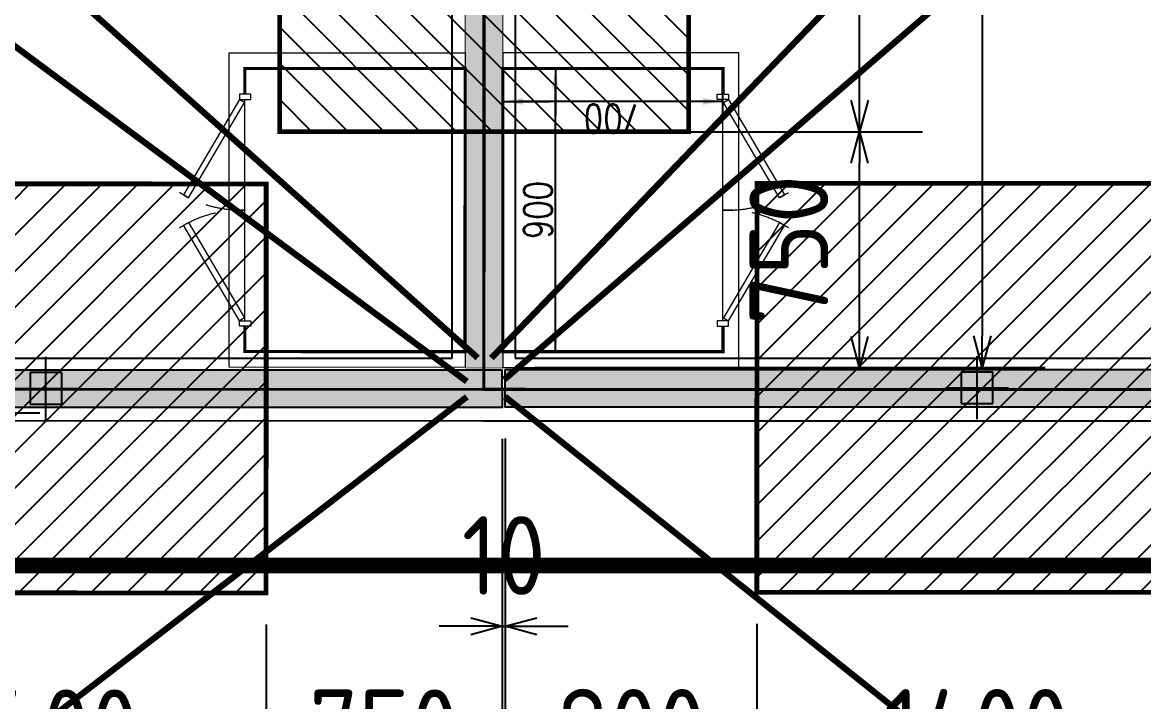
# Model space of a CAD drawing. Header units: centimetres. Extents: x -6122352 to 7132207, y -1694241 to 1947892.
# Drawn here: x 45905 to 49469, y -109449 to -107290 of the extents above; entities that cross this region are included whole.
import ezdxf

# ---------------------------------------------------------------- set-up
doc = ezdxf.new("R2010")
doc.units = ezdxf.units.CM
doc.header["$MEASUREMENT"] = 0
doc.header["$PDMODE"] = 66
doc.header["$PDSIZE"] = 100
for name, pattern in [('2. HG-ST XR COL 3A (5V 7V 9V 11V - GF (4M & 5D-E)$0$HIDDEN', [0.375, 0.25, -0.125]), ('DU23023_KAA_00_XX_M2_TR_KPTB_0024$0$DU23023_KAA_00_XX_M2_TR_XRBS_0024$0$PHANTOM2', [1.25, 0.625, -0.125, 0.125, -0.125, 0.125, -0.125]), ('LTH-4G-M-XR-GROUND FLOOR PLAN$0$HIDDEN2', [0.1875, 0.125, -0.0625])]:
    doc.linetypes.add(name, pattern=pattern)
for name, color, linetype in [('00-MI-DIM', 7, 'Continuous'), ('@MI-FOOTINGS', 7, 'Continuous'), ('@MI-REF LAYER', 7, 'Continuous'), ('@MI-TYPE-01', 30, 'Continuous'), ('@MI-TYPE-02', 6, 'Continuous'), ('CTECH-Text 2.5mm', 2, 'Continuous')]:
    doc.layers.add(name, color=color, linetype=linetype)
doc.layers.add('08-Compound Wall-2', color=6, linetype='Continuous', lineweight=25, true_color=0xff00ff)
doc.layers.add('23585-XR-AR-DAMAC PLOT LIMITS$0$1-End units', color=7, linetype='Continuous', lineweight=5, true_color=0xf8991e)
for name, color, linetype, lineweight in [('23585-XR-AR-DAMAC PLOT LIMITS$0$1-Mid units', 41, 'Continuous', 5), ('A-ANNO-TEXT', 3, 'Continuous', 25), ('LTH-4G-M-XR-GROUND FLOOR PLAN$0$1717 X Water Tank Location_5B$0$00 Line 2', 6, 'Continuous', 13)]:
    doc.layers.add(name, color=color, linetype=linetype, lineweight=lineweight)
doc.layers.add('LTH-4G-M-XR-GROUND FLOOR PLAN$0$PDF_Geometry', color=7, linetype='Continuous', true_color=0xcccccc)
doc.styles.add('DIMTEXT', font='romans.shx', dxfattribs={"width": 0.8})
doc.styles.add('Schueco-BEMSTIL', font='isocpeur.ttf', dxfattribs={"width": 0.9})
doc.dimstyles.new('DIM-25', dxfattribs={"dimscale": 25, "dimtxt": 2.5, "dimasz": 2.5, "dimexe": 1.25, "dimexo": 0.625, "dimgap": 1, "dimtad": 1, "dimdec": 0, "dimdsep": 46, "dimtxsty": 'DIMTEXT', "dimblk": 'AROW', "dimcen": 2.5, "dimse1": 1, "dimse2": 1, "dimclrd": 1, "dimclre": 1, "dimclrt": 2, "dimadec": 0, "dimazin": 0, "dimtfac": 1, "dimtdec": 0, "dimtmove": 0, "dimatfit": 3, "dimfxl": 1, "dimarcsym": 0})
doc.dimstyles.new('MI- JWC-TXT-2.5 MM', dxfattribs={"dimscale": 1.5, "dimtxt": 2.5, "dimasz": 1, "dimexe": 2, "dimexo": 1, "dimgap": 1, "dimtad": 1, "dimdec": 0, "dimdsep": 46, "dimtxsty": 'Schueco-BEMSTIL', "dimblk": 'OPEN30', "dimcen": 0, "dimdle": 2, "dimclrd": 140, "dimclre": 8, "dimclrt": 40, "dimadec": 0, "dimazin": 2, "dimtfac": 1, "dimtdec": 0, "dimtix": 1, "dimtmove": 2, "dimatfit": 3, "dimldrblk": 'OPEN', "dimfxl": 2, "dimlwd": -1, "dimlwe": -1, "dimarcsym": 0})

# ---------------------------------------------------------------- blocks, each defined once
blk = doc.blocks.new('23585-XR-AR-BOUNDARY WALLS AND SETBACKS')
at = {"layer": '08-Compound Wall-2'}
for points in [[(496486.0484569206, 2768874.815229656), (496503.6697283639, 2768858.668986596), (496505.7301708809, 2768860.917657509), (496509.7837701971, 2768865.341656763), (496513.8371715791, 2768869.765258271), (496517.8905700583, 2768874.189056612), (496521.9439700579, 2768878.612856611), (496524.0719708814, 2768880.935257509), (496525.9973691489, 2768883.036655619), (496530.2533694326, 2768887.681655928), (496532.1112121206, 2768889.709130248), (496514.4901429755, 2768905.85537043)], [(496541.7731441662, 2768864.580369346), (496524.1518720485, 2768880.726413853), (496522.0914291161, 2768878.477742488), (496518.0380299395, 2768874.053943387), (496513.984629939, 2768869.630143386), (496509.931228418, 2768865.206541726), (496505.8776298001, 2768860.782543235), (496503.7496291166, 2768858.460142488), (496501.8242276462, 2768856.358940884), (496497.7708299399, 2768851.935143386), (496497.568243083, 2768851.713957735), (496493.7174292475, 2768847.511342632), (496493.5148430838, 2768847.290157734), (496489.4614299392, 2768842.866343387), (496487.6695512657, 2768840.910991817), (496505.2906134552, 2768824.764359669)], [(496457.5374158306, 2768843.69935749), (496475.1588839293, 2768827.553116732), (496481.2069701643, 2768834.153856728), (496485.2591692237, 2768838.576455701), (496487.3869706161, 2768840.89865722), (496489.3139746891, 2768843.001461666), (496493.3673700586, 2768847.425256611), (496493.5699569145, 2768847.646442264), (496497.42077075, 2768851.849057367), (496497.6233569155, 2768852.070242263), (496501.6767700582, 2768856.494056611), (496503.5346117384, 2768858.521529831), (496485.9133429782, 2768874.667770433)]]:
    blk.add_lwpolyline(points, dxfattribs=at)
blk = doc.blocks.new('A$C9d9485f6')
at = {"layer": 'A-ANNO-TEXT', "rotation": 312.4881850805905}
blk.add_blockref('23585-XR-AR-BOUNDARY WALLS AND SETBACKS', (-2377088.534775567, -1504219.252137818), dxfattribs=at)
blk = doc.blocks.new('23585-XR-AR-DAMAC PLOT LIMITS')
at = {"layer": '23585-XR-AR-DAMAC PLOT LIMITS$0$1-End units', "color": 251, "true_color": 0x636466}
for points in [[(496503.6759000001, 2768858.5277), (496485.9808999998, 2768874.7415), (496492.1623, 2768881.4877), (496509.8574999999, 2768865.2741), (496505.8038999997, 2768860.850099999)], [(496497.4945, 2768851.781500001), (496479.7993000001, 2768867.995100001), (496485.9808999998, 2768874.7415), (496503.6759000001, 2768858.5277), (496501.7505000001, 2768856.4265), (496497.6971000005, 2768852.002699999)]]:
    blk.add_lwpolyline(points, close=True, dxfattribs=at)
at = {"layer": '23585-XR-AR-DAMAC PLOT LIMITS$0$1-Mid units', "color": 251, "true_color": 0x636466}
blk.add_lwpolyline([(496501.7505000001, 2768856.4265), (496503.6759000001, 2768858.5277), (496505.8038999997, 2768860.850099999), (496523.4990999997, 2768844.636499999), (496519.4455000004, 2768840.2127)], close=True, dxfattribs=at)
blk = doc.blocks.new('A$Cf093b529')
at = {"layer": 'A-ANNO-TEXT'}
blk.add_blockref('23585-XR-AR-DAMAC PLOT LIMITS', (-495391.9901121984, -2768603.441896566), dxfattribs=at)
blk = doc.blocks.new('AROW')
at = {"color": 1, "ltscale": 100}
for p, q in [((-1.455191522836685e-11, -1), (-1.455191522836685e-11, 1)), ((0, 0), (-3, 0))]:
    blk.add_line(p, q, dxfattribs=at)
blk.add_solid([(-1.279999999998836, 0.2133333333331393), (-1.279999999998836, -0.2133333333331393), (0, 0)], dxfattribs=at)
blk = doc.blocks.new('*D426')
at = {"layer": 'CTECH-Text 2.5mm', "color": 8, "lineweight": -2, "ltscale": 10, "transparency": 16777216}
blk.add_line((0.1000000000465661, -0.1673677310562148), (0.8999999999534338, -0.1673677310562148), dxfattribs=at)
at = {"layer": 'Defpoints', "color": 0, "ltscale": 10, "transparency": 16777216}
for p in [(0.05000000004656613, 2.504093572497368e-07), (0.9499999999534339, 4.757888382067517e-06), (0.9499999999534339, -0.1673677310562148)]:
    blk.add_point(p, dxfattribs=at)
at = {"layer": 'CTECH-Text 2.5mm', "color": 8, "lineweight": -2, "ltscale": 10, "transparency": 16777216, "xscale": 0.05, "yscale": 0.05, "zscale": 0.05, "rotation": 180}
blk.add_blockref('AROW', (0.05000000004656612, -0.1673677310562148), dxfattribs=at)
at = {"layer": 'CTECH-Text 2.5mm', "color": 8, "lineweight": -2, "ltscale": 10, "transparency": 16777216, "xscale": 0.05, "yscale": 0.05, "zscale": 0.05}
blk.add_blockref('AROW', (0.9499999999534339, -0.1673677310562148), dxfattribs=at)
at = {"layer": 'CTECH-Text 2.5mm', "color": 8, "ltscale": 10, "transparency": 16777216, "insert": (0.5, -0.1123677310562148), "char_height": 0.09, "attachment_point": 5, "style": 'DIMTEXT'}
blk.add_mtext('900', dxfattribs=at)
blk = doc.blocks.new('*D425')
at = {"layer": 'CTECH-Text 2.5mm', "color": 8, "lineweight": -2, "ltscale": 10, "transparency": 16777216}
blk.add_line((0.8453000504635987, -0.6499952435726302), (0.8453000504635986, -0.04999524211161797), dxfattribs=at)
at = {"layer": 'Defpoints', "color": 0, "ltscale": 10, "transparency": 16777216}
for p in [(0.8453000504635986, 4.757888382050682e-06), (0.9499999999534343, 4.757888382067519e-06), (0.9500035058008511, -0.6999952435726302)]:
    blk.add_point(p, dxfattribs=at)
at = {"layer": 'CTECH-Text 2.5mm', "color": 8, "lineweight": -2, "ltscale": 10, "transparency": 16777216, "xscale": 0.05, "yscale": 0.05, "zscale": 0.05}
for p, rotation in [((0.8453000504635986, 4.757888382050682e-06), 90), ((0.8453000504635987, -0.6999952435726302), 270)]:
    blk.add_blockref('AROW', p, dxfattribs=dict(at, rotation=rotation))
at = {"layer": 'CTECH-Text 2.5mm', "color": 8, "ltscale": 10, "transparency": 16777216, "insert": (0.7903000504635983, -0.3499952428421242), "char_height": 0.09, "attachment_point": 5, "rotation": 90, "style": 'DIMTEXT'}
blk.add_mtext('700', dxfattribs=at)
blk = doc.blocks.new('A$C0dde5bbf')
at = {"color": 1, "true_color": 0xeb0000, "const_width": 0.008}
blk.add_lwpolyline([(45.15262095443904, -2.328306436538696e-10), (39.15276357950643, 0.0001307730562984943), (33.15275874640793, 0.0001264340244233608), (27.15275391284376, 0.0001220942940562963), (21.15261396672577, 0.0002652150578796864), (15.15260913223028, 0.0002608750946819782), (9.152604300063103, 0.0002565358299762011), (4.656612873077393e-10, 0.0002642965409904718), (0.0006952476687729359, 24.00039405026473), (2.852904357016087, 24.00020060013048), (8.852909190580249, 24.0002049386967), (9.152869515120983, 24.00026352284476), (14.85291402414441, 24.00020927959122), (15.15287434775382, 24.00026786164381), (21.15287918224931, 24.00027220207267), (24.00282770581543, 24.00017752288841), (27.15273655531928, 24.00014142808504), (33.15302396193147, 24.00013342150487), (39.15288133453578, 24.00000264681876), (45.15288616903126, 24.00000698701479), (51.15289100212976, 24.00001132604666), (54.30279985116795, 23.99997523077764), (54.3026820961386, 0.0001033581793308258)], close=True, dxfattribs=at)
blk = doc.blocks.new('A$C9fa2b657')
at = {"color": 1, "true_color": 0xeb0000, "const_width": 0.01}
blk.add_lwpolyline([(33.15020264982013, 1.309125556144863), (27.15019791392842, 1.310200573410839), (21.15019317617407, 1.311275590676814), (15.15033592365216, 1.312485694885254), (9.150196098838933, 1.313708195462823), (0, 1.315398351754993), (0.004717726144008338, 25.31525741796941), (2.8546661871369, 25.31465005502105), (9.154631254612468, 25.31357966037467), (12.00472720031394, 25.31310738390312), (15.15463599230861, 25.31250464357436), (21.15464072872419, 25.31142962537706), (27.15464546642033, 25.31035460857674), (33.15450271894224, 25.30914450483397), (39.15479002712527, 25.3080570907332), (42.3046988187125, 25.30745434993878), (42.30011617962737, 1.30744779901579)], close=True, dxfattribs=at)
blk = doc.blocks.new('A$C9e9a1b4a')
at = {"color": 1, "true_color": 0xeb0000, "const_width": 0.008}
blk.add_lwpolyline([(50.79070555558428, -13.4522501192987), (44.790848180186, -13.45211934577674), (38.79084334801883, -13.45212368527427), (32.790838513989, -13.45212802477181), (26.79069856833667, -13.45198490424082), (20.79069373384118, -13.45198924420401), (14.79068890120834, -13.45199358323589), (5.638084601610899, -13.45198582252488), (5.638779848814011, 10.54814393119887), (8.490988958161324, 10.54795048153028), (14.49099379172549, 10.54795481963083), (14.79095411626622, 10.54801340401173), (20.49099862528965, 10.54795916052535), (20.79095894936472, 10.54801774257794), (26.79096378339455, 10.5480220830068), (29.64091230696067, 10.54792740382254), (32.79082115599886, 10.54789130901918), (38.7911085630767, 10.547883302439), (44.79096593614668, 10.54775252798572), (50.7909707701765, 10.54775686794892), (56.79097560280934, 10.54776120698079), (59.94088445231318, 10.54772511171177), (59.94076669728383, -13.4521467606537)], close=True, dxfattribs=at)
blk = doc.blocks.new('A$C9394d01d')
at = {"color": 1, "true_color": 0xeb0000, "const_width": 0.008}
blk.add_lwpolyline([(34.12599063664675, -22.1801623464562), (28.12598580366466, -22.18016234599054), (22.12612842954695, -22.18002723436803), (16.12597613688558, -22.18016234785318), (10.12611876282608, -22.18002723669633), (0.975922508048825, -22.17997651780024), (0.9762050770223141, 1.820030469447374), (3.826153600763064, 1.81993372971192), (9.826158434618264, 1.819933731574565), (10.12611875892617, 1.819992096628994), (15.82616326748393, 1.819933731574565), (16.12612359231571, 1.8199920989573), (22.12612842570525, 1.819992098491639), (24.97833753505256, 1.819796586409211), (28.12796381156659, 1.819770560599864), (34.12627320515458, 1.819844641257077), (43.27887750661466, 1.819830263964832), (43.27873005077709, -22.18032418237999)], close=True, dxfattribs=at)
blk = doc.blocks.new('_Open30')
at = {"color": 0, "linetype": 'ByBlock', "lineweight": -2}
for p, q in [((-1, 0.26794919), (0, 0)), ((0, 0), (-1, -0.26794919)), ((0, 0), (-1, 0))]:
    blk.add_line(p, q, dxfattribs=at)
blk = doc.blocks.new('*D1441')
at = {"layer": '00-MI-DIM', "color": 8, "transparency": 16777216}
for p, q in [((395136.8137563471, -194702.3697087561), (396763.6142679054, -194702.6611864755)), ((395138.9655023499, -200602.2228337603), (396762.5571772825, -200602.5137365448))]:
    blk.add_line(p, q, dxfattribs=at)
at = {"layer": '00-MI-DIM', "color": 140, "transparency": 16777216}
blk.add_line((396563.5963538779, -194802.625350395), (396562.5750977304, -200502.4779036746), dxfattribs=at)
at = {"layer": 'Defpoints', "color": 0, "transparency": 16777216}
for p in [(395036.8137579522, -194702.3517915184), (395038.965503955, -200602.2049165226), (396562.5571804927, -200602.4779020694)]:
    blk.add_point(p, dxfattribs=at)
at = {"layer": '00-MI-DIM', "color": 140, "transparency": 16777216, "xscale": 100, "yscale": 100, "zscale": 100}
for p, rotation in [((396563.6142711156, -194702.6253520001), 89.98973417893167), ((396562.5571804927, -200602.4779020694), 269.9897341789317)]:
    blk.add_blockref('_Open30', p, dxfattribs=dict(at, rotation=rotation))
at = {"layer": '00-MI-DIM', "color": 40, "transparency": 16777216, "insert": (396338.0857294158, -197652.5113132499), "char_height": 250, "attachment_point": 5, "rotation": 89.98973417893166, "style": 'Schueco-BEMSTIL'}
blk.add_mtext('5900', dxfattribs=at)
blk = doc.blocks.new('_Open')
at = {"color": 0, "linetype": 'ByBlock', "lineweight": -2}
for p, q in [((-1, 0.1666666666666667), (0, 0)), ((-1, -0.1666666666666667), (0, 0)), ((0, 0), (-1, 0))]:
    blk.add_line(p, q, dxfattribs=at)
blk = doc.blocks.new('T2-FOOTING PLAN')
at = {"layer": '@MI-FOOTINGS', "transparency": 33554679}
h = blk.add_hatch(dxfattribs=at)
h.set_pattern_fill('ANSI31', color=8, scale=650)
h.set_pattern_definition([(45, (0, 0), (-57.45242597140699, 57.45242597140699), [])])
h.paths.add_polyline_path([(-700, 650), (700, 650), (700, -650), (-700, -650)])
at = {"layer": '@MI-FOOTINGS', "color": 160, "true_color": 0x3340f0, "const_width": 15}
blk.add_lwpolyline([(-700, 650), (700, 650), (700, -650), (-700, -650)], close=True, dxfattribs=at)
at = {"layer": '@MI-FOOTINGS', "color": 30}
blk.add_point((0, 0), dxfattribs=at)
blk = doc.blocks.new('*D1455')
at = {"layer": '00-MI-DIM', "color": 8, "transparency": 16777216}
for p, q in [((395138.6914107139, -199853.296484193), (396372.5323965399, -199853.5175544189)), ((395078.9652276131, -200603.7452113497), (396372.3979349423, -200603.9769587662))]:
    blk.add_line(p, q, dxfattribs=at)
at = {"layer": '00-MI-DIM', "color": 140, "transparency": 16777216}
blk.add_line((396172.4158553904, -200503.941125896), (396172.5144825125, -199953.4817183383), dxfattribs=at)
at = {"layer": 'Defpoints', "color": 0, "transparency": 16777216}
for p in [(395038.691412319, -199853.2785669553), (396172.5323997502, -199853.4817199435), (394978.9652292182, -200603.727294112)]:
    blk.add_point(p, dxfattribs=at)
at = {"layer": '00-MI-DIM', "color": 140, "transparency": 16777216, "xscale": 100, "yscale": 100, "zscale": 100}
for p, rotation in [((396172.5323997502, -199853.4817199435), 89.98973417893167), ((396172.3979381527, -200603.9411242908), 269.9897341789317)]:
    blk.add_blockref('_Open30', p, dxfattribs=dict(at, rotation=rotation))
at = {"layer": '00-MI-DIM', "color": 40, "transparency": 16777216, "insert": (395947.465172563, -200228.6711083323), "char_height": 250, "attachment_point": 5, "rotation": 89.98973417893166, "style": 'Schueco-BEMSTIL'}
blk.add_mtext('750', dxfattribs=at)
blk = doc.blocks.new('*D1457')
at = {"layer": '00-MI-DIM', "color": 8, "transparency": 16777216}
for p, q in [((395729.3486013901, -198453.402291184), (396372.7832378875, -198453.5175768991)), ((395138.6914107138, -199853.296484193), (396372.5323965596, -199853.5175544189))]:
    blk.add_line(p, q, dxfattribs=at)
at = {"layer": '00-MI-DIM', "color": 140, "transparency": 16777216}
blk.add_line((396172.5503170076, -199753.4817215486), (396172.7653238602, -198553.4817408186), dxfattribs=at)
at = {"layer": 'Defpoints', "color": 0, "transparency": 16777216}
for p in [(395629.3486029953, -198453.3843739463), (396172.7832410979, -198453.4817424237), (395038.691412319, -199853.2785669553)]:
    blk.add_point(p, dxfattribs=at)
at = {"layer": '00-MI-DIM', "color": 140, "transparency": 16777216, "xscale": 100, "yscale": 100, "zscale": 100}
for p, rotation in [((396172.7832410979, -198453.4817424237), 89.98973417893167), ((396172.5323997699, -199853.4817199435), 269.9897341789317)]:
    blk.add_blockref('_Open30', p, dxfattribs=dict(at, rotation=rotation))
at = {"layer": '00-MI-DIM', "color": 40, "transparency": 16777216, "insert": (395947.6578240455, -199153.4414173987), "char_height": 250, "attachment_point": 5, "rotation": 89.98973417893166, "style": 'Schueco-BEMSTIL'}
blk.add_mtext('1400', dxfattribs=at)
blk = doc.blocks.new('*D1503')
at = {"layer": '@MI-TYPE-02', "color": 8, "transparency": 16777216}
for p, q in [((364856.4805763622, -137903.0599656297), (366134.2686459793, -137903.4817570372)), ((364855.796122229, -142319.2534049918), (366132.8108828469, -142319.6749411339))]:
    blk.add_line(p, q, dxfattribs=at)
at = {"layer": '@MI-TYPE-02', "color": 140, "transparency": 16777216}
blk.add_line((365934.235647381, -138003.4157325997), (365932.8439032378, -142219.6089275927), dxfattribs=at)
at = {"layer": 'Defpoints', "color": 0, "transparency": 16777216}
for p in [(364756.4805818103, -137903.026956135), (364755.7961276772, -142319.2203954971), (365932.8108937432, -142319.6089221446)]:
    blk.add_point(p, dxfattribs=at)
at = {"layer": '@MI-TYPE-02', "color": 140, "transparency": 16777216, "xscale": 100, "yscale": 100, "zscale": 100}
for p, rotation in [((365934.2686568756, -137903.4157380479), 89.98108695238069), ((365932.8108937432, -142319.6089221446), 269.9810869523807)]:
    blk.add_blockref('_Open30', p, dxfattribs=dict(at, rotation=rotation))
at = {"layer": '@MI-TYPE-02', "color": 40, "transparency": 16777216, "insert": (365708.5397875676, -140111.4380587333), "char_height": 250, "attachment_point": 5, "rotation": 89.98108695238068, "style": 'Schueco-BEMSTIL'}
blk.add_mtext('4416', dxfattribs=at)
blk = doc.blocks.new('*D1677')
at = {"layer": '@MI-TYPE-02', "color": 8, "transparency": 16777216}
for p, q in [((-2200.336997728295, -688.356252361924), (-2200.336997728295, -1446.107587242053)), ((-800.3370197221757, -688.604410952472), (-800.3370197221757, -1446.107587242053))]:
    blk.add_line(p, q, dxfattribs=at)
at = {"layer": '@MI-TYPE-02', "color": 140, "transparency": 16777216}
blk.add_line((-2100.336997728295, -1246.107587242053), (-900.3370197221757, -1246.107587242053), dxfattribs=at)
at = {"layer": 'Defpoints', "color": 0, "transparency": 16777216}
for p in [(-2200.336997728295, -588.356252361924), (-800.3370197221757, -588.604410952472), (-800.3370197221757, -1246.107587242053)]:
    blk.add_point(p, dxfattribs=at)
at = {"layer": '@MI-TYPE-02', "color": 140, "transparency": 16777216, "xscale": 100, "yscale": 100, "zscale": 100, "rotation": 180}
blk.add_blockref('_Open30', (-2200.336997728295, -1246.107587242053), dxfattribs=at)
at = {"layer": '@MI-TYPE-02', "color": 140, "transparency": 16777216, "xscale": 100, "yscale": 100, "zscale": 100}
blk.add_blockref('_Open30', (-800.3370197221757, -1246.107587242053), dxfattribs=at)
at = {"layer": '@MI-TYPE-02', "color": 40, "transparency": 16777216, "insert": (-1500.337008725235, -1021.107587242053), "char_height": 250, "attachment_point": 5, "style": 'Schueco-BEMSTIL'}
blk.add_mtext('1400', dxfattribs=at)
blk = doc.blocks.new('*D1673')
at = {"layer": '@MI-TYPE-02', "color": 8, "transparency": 16777216}
for p, q in [((419218.9244569786, -136783.4851766223), (419218.9244569786, -138673.4084314351)), ((425218.8592510942, -136783.4185481124), (425218.8592510942, -138673.4084314351))]:
    blk.add_line(p, q, dxfattribs=at)
at = {"layer": '@MI-TYPE-02', "color": 140, "transparency": 16777216}
blk.add_line((419318.9244569786, -138473.4084314351), (425118.8592510942, -138473.4084314351), dxfattribs=at)
at = {"layer": 'Defpoints', "color": 0, "transparency": 16777216}
for p in [(419218.9244569786, -136683.4851766223), (425218.8592510942, -136683.4185481124), (425218.8592510942, -138473.4084314351)]:
    blk.add_point(p, dxfattribs=at)
at = {"layer": '@MI-TYPE-02', "color": 140, "transparency": 16777216, "xscale": 100, "yscale": 100, "zscale": 100, "rotation": 180}
blk.add_blockref('_Open30', (419218.9244569786, -138473.4084314351), dxfattribs=at)
at = {"layer": '@MI-TYPE-02', "color": 140, "transparency": 16777216, "xscale": 100, "yscale": 100, "zscale": 100}
blk.add_blockref('_Open30', (425218.8592510942, -138473.4084314351), dxfattribs=at)
at = {"layer": '@MI-TYPE-02', "color": 40, "transparency": 16777216, "insert": (422218.8918540364, -138248.4084314351), "char_height": 250, "attachment_point": 5, "style": 'Schueco-BEMSTIL'}
blk.add_mtext('6000', dxfattribs=at)
blk = doc.blocks.new('*D1685')
at = {"layer": '@MI-TYPE-02', "color": 8, "linetype": '2. HG-ST XR COL 3A (5V 7V 9V 11V - GF (4M & 5D-E)$0$HIDDEN', "transparency": 16777216}
blk.add_line((-2999.967397057801, -100.0333142549498), (-2999.967397057801, -1446.107587242044), dxfattribs=at)
at = {"layer": '@MI-TYPE-02', "color": 8, "transparency": 16777216}
blk.add_line((-2200.336997728271, -688.356252361933), (-2200.336997728271, -1446.107587242044), dxfattribs=at)
at = {"layer": '@MI-TYPE-02', "color": 140, "linetype": '2. HG-ST XR COL 3A (5V 7V 9V 11V - GF (4M & 5D-E)$0$HIDDEN', "transparency": 16777216}
blk.add_line((-2300.336997728271, -1246.107587242044), (-2899.967397057801, -1246.107587242044), dxfattribs=at)
at = {"layer": 'Defpoints', "color": 0, "linetype": '2. HG-ST XR COL 3A (5V 7V 9V 11V - GF (4M & 5D-E)$0$HIDDEN', "transparency": 16777216}
for p in [(-2999.967397057801, -0.03331425494980067), (-2200.336997728271, -588.356252361933), (-2999.967397057801, -1246.107587242044)]:
    blk.add_point(p, dxfattribs=at)
at = {"layer": '@MI-TYPE-02', "color": 140, "linetype": '2. HG-ST XR COL 3A (5V 7V 9V 11V - GF (4M & 5D-E)$0$HIDDEN', "transparency": 16777216, "xscale": 100, "yscale": 100, "zscale": 100, "rotation": 180}
blk.add_blockref('_Open30', (-2999.967397057801, -1246.107587242044), dxfattribs=at)
at = {"layer": '@MI-TYPE-02', "color": 140, "linetype": '2. HG-ST XR COL 3A (5V 7V 9V 11V - GF (4M & 5D-E)$0$HIDDEN', "transparency": 16777216, "xscale": 100, "yscale": 100, "zscale": 100}
blk.add_blockref('_Open30', (-2200.336997728271, -1246.107587242044), dxfattribs=at)
at = {"layer": '@MI-TYPE-02', "color": 40, "linetype": '2. HG-ST XR COL 3A (5V 7V 9V 11V - GF (4M & 5D-E)$0$HIDDEN', "transparency": 16777216, "insert": (-2600.152197393036, -1021.107587242044), "char_height": 250, "attachment_point": 5, "style": 'Schueco-BEMSTIL'}
blk.add_mtext('800', dxfattribs=at)
blk = doc.blocks.new('*D1923')
at = {"layer": '@MI-TYPE-02', "color": 8, "transparency": 16777216}
for p, q in [((45279.61103829515, -109202.9967968979), (45279.61103829515, -109960.2163633698)), ((46679.61101630127, -109203.2449554885), (46679.61101630127, -109960.2163633698))]:
    blk.add_line(p, q, dxfattribs=at)
at = {"layer": '@MI-TYPE-02', "color": 140, "transparency": 16777216}
blk.add_line((45379.61103829515, -109760.2163633698), (46579.61101630127, -109760.2163633698), dxfattribs=at)
at = {"layer": 'Defpoints', "color": 0, "transparency": 16777216}
for p in [(45279.61103829515, -109102.9967968979), (46679.61101630127, -109103.2449554885), (46679.61101630127, -109760.2163633698)]:
    blk.add_point(p, dxfattribs=at)
at = {"layer": '@MI-TYPE-02', "color": 140, "transparency": 16777216, "xscale": 100, "yscale": 100, "zscale": 100, "rotation": 180}
blk.add_blockref('_Open30', (45279.61103829515, -109760.2163633698), dxfattribs=at)
at = {"layer": '@MI-TYPE-02', "color": 140, "transparency": 16777216, "xscale": 100, "yscale": 100, "zscale": 100}
blk.add_blockref('_Open30', (46679.61101630127, -109760.2163633698), dxfattribs=at)
at = {"layer": '@MI-TYPE-02', "color": 40, "transparency": 16777216, "insert": (45979.61102729821, -109535.2163633698), "char_height": 250, "attachment_point": 5, "style": 'Schueco-BEMSTIL'}
blk.add_mtext('1400', dxfattribs=at)
blk = doc.blocks.new('*D1924')
at = {"layer": '@MI-TYPE-02', "color": 8, "transparency": 16777216}
for p, q in [((41529.98068609528, -108614.1420903827), (41529.98068609528, -110504.0653451954)), ((47429.91548021094, -108614.0754618728), (47429.91548021094, -110504.0653451954))]:
    blk.add_line(p, q, dxfattribs=at)
at = {"layer": '@MI-TYPE-02', "color": 140, "transparency": 16777216}
blk.add_line((41629.98068609528, -110304.0653451954), (47329.91548021094, -110304.0653451954), dxfattribs=at)
at = {"layer": 'Defpoints', "color": 0, "transparency": 16777216}
for p in [(41529.98068609528, -108514.1420903827), (47429.91548021094, -108514.0754618728), (47429.91548021094, -110304.0653451954)]:
    blk.add_point(p, dxfattribs=at)
at = {"layer": '@MI-TYPE-02', "color": 140, "transparency": 16777216, "xscale": 100, "yscale": 100, "zscale": 100, "rotation": 180}
blk.add_blockref('_Open30', (41529.98068609528, -110304.0653451954), dxfattribs=at)
at = {"layer": '@MI-TYPE-02', "color": 140, "transparency": 16777216, "xscale": 100, "yscale": 100, "zscale": 100}
blk.add_blockref('_Open30', (47429.91548021094, -110304.0653451954), dxfattribs=at)
at = {"layer": '@MI-TYPE-02', "color": 40, "transparency": 16777216, "insert": (44479.94808315311, -110079.0653451954), "char_height": 250, "attachment_point": 5, "style": 'Schueco-BEMSTIL'}
blk.add_mtext('5900', dxfattribs=at)
blk = doc.blocks.new('*D1926')
at = {"layer": '@MI-TYPE-02', "color": 8, "transparency": 16777216}
for p, q in [((47429.915480211, -108614.0754618728), (47429.915480211, -109960.2163633698)), ((46679.61101630134, -109203.2449554885), (46679.61101630134, -109960.2163633698))]:
    blk.add_line(p, q, dxfattribs=at)
at = {"layer": '@MI-TYPE-02', "color": 140, "transparency": 16777216}
blk.add_line((46779.61101630134, -109760.2163633698), (47329.915480211, -109760.2163633698), dxfattribs=at)
at = {"layer": 'Defpoints', "color": 0, "transparency": 16777216}
for p in [(47429.915480211, -108514.0754618728), (46679.61101630134, -109103.2449554885), (47429.915480211, -109760.2163633698)]:
    blk.add_point(p, dxfattribs=at)
at = {"layer": '@MI-TYPE-02', "color": 140, "transparency": 16777216, "xscale": 100, "yscale": 100, "zscale": 100, "rotation": 180}
blk.add_blockref('_Open30', (46679.61101630134, -109760.2163633698), dxfattribs=at)
at = {"layer": '@MI-TYPE-02', "color": 140, "transparency": 16777216, "xscale": 100, "yscale": 100, "zscale": 100}
blk.add_blockref('_Open30', (47429.915480211, -109760.2163633698), dxfattribs=at)
at = {"layer": '@MI-TYPE-02', "color": 40, "transparency": 16777216, "insert": (47054.76324825617, -109535.2163633698), "char_height": 250, "attachment_point": 5, "style": 'Schueco-BEMSTIL'}
blk.add_mtext('750', dxfattribs=at)
blk = doc.blocks.new('*D1927')
at = {"layer": '@MI-TYPE-01', "color": 8, "transparency": 16777216}
for p, q in [((47429.91548021094, -108614.0754618728), (47429.91548021094, -109409.3752904218)), ((47439.97612378134, -108612.8578171817), (47439.97612378134, -109409.3752904218))]:
    blk.add_line(p, q, dxfattribs=at)
at = {"layer": '@MI-TYPE-01', "color": 140, "transparency": 16777216}
for p, q in [((47329.91548021094, -109209.3752904218), (47229.91548021094, -109209.3752904218)), ((47429.91548021094, -109209.3752904218), (47439.97612378134, -109209.3752904218)), ((47539.97612378134, -109209.3752904218), (47639.97612378134, -109209.3752904218))]:
    blk.add_line(p, q, dxfattribs=at)
at = {"layer": 'Defpoints', "color": 0, "transparency": 16777216}
for p in [(47429.91548021094, -108514.0754618728), (47439.97612378134, -108512.8578171817), (47439.97612378134, -109209.3752904218)]:
    blk.add_point(p, dxfattribs=at)
at = {"layer": '@MI-TYPE-01', "color": 140, "transparency": 16777216, "xscale": 100, "yscale": 100, "zscale": 100}
blk.add_blockref('_Open30', (47429.91548021094, -109209.3752904218), dxfattribs=at)
at = {"layer": '@MI-TYPE-01', "color": 140, "transparency": 16777216, "xscale": 100, "yscale": 100, "zscale": 100, "rotation": 180}
blk.add_blockref('_Open30', (47439.97612378134, -109209.3752904218), dxfattribs=at)
at = {"layer": '@MI-TYPE-01', "color": 40, "transparency": 16777216, "insert": (47434.94580199614, -108984.3752904218), "char_height": 250, "attachment_point": 5, "style": 'Schueco-BEMSTIL'}
blk.add_mtext('10', dxfattribs=at)
blk = doc.blocks.new('M3 REF WITH TABLES')
at = {"color": 1}
for points, const_width in [([(66.75008565321332, 37.35228805663064), (63.13660208688816, 37.01294111879542), (53.66660245193634, 26.67782611725852), (51.67413852160098, 28.50586645537987), (53.66660245193634, 26.67782611725852), (46.40257196943276, 18.73133829329163), (46.29431879299227, 15.04407778941095)], 0.02), ([(66.74662710248958, 37.2759064482525), (66.68163888657, 33.56727209081873), (56.21332925849129, 22.14210469275713), (58.20810529880691, 20.31658763159066), (56.21332925849129, 22.14210469275713), (50.23539024672937, 15.61795103177428), (46.33562489016913, 15.00964728742838)], 0.02), ([(28.6230702009052, 31.18636890780181), (33.73321892501554, 31.46067504584789), (43.52181473106612, 22.51906011300161), (43.84597941843094, 22.86929205898196), (43.52181473106612, 22.51906011300161), (45.88088689907454, 20.3321536402218), (46.2161911961739, 15.06060151616111)], 0.01999999999999999), ([(28.58549333998235, 31.14656195230782), (28.35148326179478, 25.59309526300058), (38.11465792881791, 16.62373040942475), (37.86457861983217, 16.34694842528552), (38.11465792881791, 16.62373040942475), (40.49943965033162, 14.46488869283348), (46.18635698122671, 15.02891479013488)], 0.01999999999999999), ([(30.20534149504965, -2.525744291488081), (30.15171558805741, 0.92035132041201), (32.12574074405711, 3.075221912469715), (30.1308589404216, 4.900623396970332), (32.12574074405711, 3.075221912469715), (42.31716632074676, 14.19800669746473), (46.21841657860205, 14.9528814740479)], 0.02), ([(30.23645935382228, -2.554256725590676), (33.74829445482465, -2.375094661489129), (44.07829895126633, 8.89838807657361), (46.07073643390322, 7.070318912621588), (44.07829895126633, 8.89838807657361), (45.9142872163211, 10.90206406917423), (46.25454751978396, 14.9197756908834)], 0.02)]:
    blk.add_lwpolyline(points, dxfattribs=dict(at, const_width=const_width))
blk = doc.blocks.new('A$C105233b1')
at = {"layer": 'LTH-4G-M-XR-GROUND FLOOR PLAN$0$1717 X Water Tank Location_5B$0$00 Line 2', "color": 8, "linetype": 'Continuous'}
blk.add_lwpolyline([(0.8683480295585468, -0.6999956521904096, 0.009999999999999998, 0.009999999999999998, 0), (0.9500035058008507, -0.69999524357263, 0.009999999999999998, 0.009999999999999998, 0), (0.9499999999534339, 4.757894203066826e-06, 0.009999999999999998, 0.009999999999999998, 0), (0.05000000004656613, 2.504093572497368e-07, 0.009999999999999998, 0.009999999999999998, 0), (0.05000350577756763, -0.6999997495440766, 0.009999999999999998, 0.009999999999999998, 0), (0.1308480319567025, -0.6999993450008333, 0, 0, 0)], format="xyseb", dxfattribs=at)
at = {"layer": 'LTH-4G-M-XR-GROUND FLOOR PLAN$0$PDF_Geometry', "color": 8, "lineweight": 5}
for points in [[(1.000003756256774, -0.7499949933262542), (1, 5.008303560316563e-06), (0, 0), (3.756256774067879e-06, -0.7499999997671694), (1.000003756256774, -0.7499949933262542)], [(0.1480355319799855, -0.6999992586788721), (0.8511605295352638, -0.6999957382795401)]]:
    blk.add_lwpolyline(points, dxfattribs=at)
for points in [[(0.1480356180109084, -0.7171867598081008), (0.1480354380328208, -0.6812492597964592), (0.1308479380095378, -0.6812493458855897), (0.1308481179876253, -0.7171868458972313)], [(0.4512238400056958, -0.8951855450868607), (0.4605987617978826, -0.8795604981132783), (0.1574105398030952, -0.7015617128345184), (0.1480356180109084, -0.7171867598081008)], [(0.5479741765884683, -0.8951850605080836), (0.5385990983340889, -0.8795601074816659), (0.8417855374282226, -0.7015582852764055), (0.8511606156826019, -0.7171832383610308)], [(0.8511606156826019, -0.7171832383610308), (0.8511604355880991, -0.6812457383493893), (0.8683479356113821, -0.6812456522602588), (0.8683481155894697, -0.7171831522719003)]]:
    blk.add_lwpolyline(points, close=True, dxfattribs=at)
at = {"layer": 'LTH-4G-M-XR-GROUND FLOOR PLAN$0$PDF_Geometry', "color": 8, "linetype": 'LTH-4G-M-XR-GROUND FLOOR PLAN$0$HIDDEN2', "lineweight": 5}
for centre, start, end in [((0.1480356180109084, -0.7171867598081008), 327.1409788454905, 2.802411848283426), ((0.8511606156826019, -0.7171832383610308), 177.1981623972044, 212.8595974648633)]:
    blk.add_arc(centre, 0.3515773961808322, start, end, dxfattribs=at)
at = {"layer": 'CTECH-Text 2.5mm', "ltscale": 10}
dim = blk.add_linear_dim(base=(0.9499999999534339, -0.1673677310562148), p1=(0.05000000004656613, 2.504093572497368e-07), p2=(0.9499999999534339, 4.757888382067517e-06), dimstyle='DIM-25', override={"dimscale": 1, "dimtxt": 0.09, "dimasz": 0.05, "dimgap": 0.01, "dimlfac": 1000, "dimclrd": 8, "dimclre": 8, "dimclrt": 8}, dxfattribs=at)
dim.commit()
dim.dimension.update_dxf_attribs({"geometry": '*D426', "text_midpoint": (0.5, -0.1123677310562148)})
dim = blk.add_linear_dim(base=(0.8453000504635986, 4.757888382050682e-06), p1=(0.9500035058008507, -0.69999524357263), p2=(0.9499999999534339, 4.757888382067517e-06), angle=90, dimstyle='DIM-25', override={"dimscale": 1, "dimtxt": 0.09, "dimasz": 0.05, "dimgap": 0.01, "dimlfac": 1000, "dimclrd": 8, "dimclre": 8, "dimclrt": 8}, dxfattribs=at)
dim.commit()
dim.dimension.update_dxf_attribs({"geometry": '*D425', "text_midpoint": (0.7903000504635983, -0.3499952428421242)})
blk = doc.blocks.new('A$C3d5adbb0')
at = {"color": 1, "true_color": 0xeb0000, "const_width": 0.009999999999999997}
blk.add_lwpolyline([(33.15020264964551, 0.001677757361903787), (27.15019791387022, 0.002752774395048618), (21.15019317576662, 0.003827791893854737), (15.15033592330292, 0.005037896335124969), (9.150196098722517, 0.006260396912693977), (0, 0.007950553204864264), (0.00471772626042366, 24.00780961895362), (2.854666186962277, 24.00720225670375), (9.154631254728884, 24.00613186182454), (12.00472720013931, 24.00565958512016), (15.15463599236682, 24.00505684455857), (21.15464072860777, 24.0039818265941), (27.15464546671137, 24.00290681025945), (33.15450271917507, 24.00169670605101), (39.15479002706707, 24.00060929218307), (42.30469881882891, 24.00000655138865), (42.30011617904529, 4.656612873077393e-10)], close=True, dxfattribs=at)
at = {"linetype": 'Continuous', "rotation": 269.9990791460107}
blk.add_blockref('A$C105233b1', (42.24468556558713, 23.92998429387808), dxfattribs=at)
blk = doc.blocks.new('A$C7cae1d29')
at = {"color": 1, "true_color": 0xeb0000, "const_width": 0.008}
blk.add_lwpolyline([(33.15006812848151, 0.0001618359237909317), (27.15006329538301, 0.000161836389452219), (21.15020592091605, 0.0002969475463032722), (15.15005362825468, 0.0001618340611457825), (9.150196254253387, 0.0002969454508274794), (-4.656612873077393e-10, 0.0003476641140878201), (0.0002825688570737839, 24.00035465159453), (2.850231091957539, 24.00025791162625), (8.850235926453024, 24.00025791395456), (9.150196250528097, 24.00031627854332), (14.85024075908586, 24.00025791395456), (15.15020108455792, 24.00031628110446), (21.15020591719076, 24.00031628040597), (24.00241502700374, 24.00012076855637), (27.15204130345955, 24.00009474297985), (33.15035069687292, 24.00016882363707), (42.30295499879867, 24.00015444611199), (42.30280754296109, 0)], close=True, dxfattribs=at)
at = {"linetype": 'Continuous', "xscale": -1, "rotation": 89.99726482102652}
blk.add_blockref('A$C105233b1', (0.06081791408360004, 23.93032256234437), dxfattribs=at)
blk = doc.blocks.new('T2-MID PARTITION HALF')
at = {"layer": '@MI-TYPE-02'}
h = blk.add_hatch(color=256, dxfattribs=at)
h.dxf.hatch_style = 1
h.paths.add_polyline_path([(-62.15138388785999, 5901.874394861981), (-59.9999962298898, 0.02126988981035538), (59.99999622994801, -0.02126988983945921), (57.84860857197782, 5901.831855082302)])
h.paths.add_polyline_path([(-60.02084992430173, 11911.87401722674), (-62.147838906385, 5911.874394233659), (57.85215355351102, 5911.831854454009), (59.97914253553608, 11911.83147744715)])
h.paths.add_polyline_path([(-57.89031596080167, 17921.87363959159), (-60.01730494288495, 11921.87401659845), (59.98268751701107, 11921.8314768188), (62.10967649909435, 17921.83109981197)])
h.paths.add_polyline_path([(-55.7597819971852, 23931.87326195638), (-57.88677097921027, 17931.8736389633), (62.11322148062754, 17931.83109918362), (64.24021046271082, 23931.83072217679)])
at = {"layer": '@MI-TYPE-02', "const_width": 2.5}
blk.add_lwpolyline([(-62.15138388785999, 5901.874394861981), (-59.9999962298898, 0.02126988981035538), (59.99999622994801, -0.02126988983945921), (57.84860857197782, 5901.831855082302)], close=True, dxfattribs=at)
at = {"layer": '@MI-FOOTINGS', "rotation": 89.98973417812736}
blk.add_blockref('T2-FOOTING PLAN', (0.2580433746334165, 1450.915745944687), dxfattribs=at)
at = {"layer": '00-MI-DIM'}
for base, p1, p2, picture, middle in [((1583.592031112465, 1.705744531267555), (57.84860857197782, 5901.831855082302), (60.00035457476042, 1.97873007808812), '*D1441', (1359.120580035495, 2951.672333350754)), ((1193.818091717607, 2150.701904176967), (59.72626293869689, 750.905079645454), (650.3834536150098, 2150.799272654462), '*D1457', (968.692674665188, 1450.742229201947)), ((1193.567250369932, 750.7019266572024), (7.983791874721646e-05, 0.4563524886907544), (59.7262629387551, 750.905079645454), '*D1455', (968.5000231827144, 375.5125382684055))]:
    dim = blk.add_linear_dim(base=base, p1=p1, p2=p2, angle=89.98973417893167, dimstyle='MI- JWC-TXT-2.5 MM', dxfattribs=at)
    dim.commit()
    dim.dimension.update_dxf_attribs({"geometry": picture, "text_midpoint": middle, "insert": (-394978.9651493803, 200604.1836466007)})
blk = doc.blocks.new('G8-T2-PARTITION HALF')
at = {"layer": '@MI-TYPE-02'}
dim = blk.add_linear_dim(base=(13236.4747123206, -4422.931987956777), p1=(12060.14440038765, -6.350021947146161), p2=(12059.4599462545, -4422.54346130928), angle=269.9810869523807, dimstyle='MI- JWC-TXT-2.5 MM', dxfattribs=at)
dim.commit()
dim.dimension.update_dxf_attribs({"geometry": '*D1503', "text_midpoint": (13012.20360614505, -2214.761124545475), "insert": (-352696.3361814226, 137896.6769341878)})
blk = doc.blocks.new('6M PANEL-T2')
at = {"layer": '@MI-TYPE-02'}
h = blk.add_hatch(color=256, dxfattribs=at)
h.dxf.hatch_style = 1
h.paths.add_polyline_path([(-3000.393688144395, 119.9659285589587), (2999.541105971264, 120.0325570688583), (2999.967397057859, 0.03331425494980067), (-2999.967397057801, -0.03331425494980067)])
blk.add_lwpolyline([(-3000.393688144395, 119.9659285589587), (2999.541105971264, 120.0325570688583), (2999.967397057859, 0.03331425494980067), (-2999.967397057801, -0.03331425494980067)], close=True, dxfattribs=at)
at = {"layer": '@MI-FOOTINGS', "rotation": 359.9898439714545}
blk.add_blockref('T2-FOOTING PLAN', (-1500.221792236727, 61.5196581313794), dxfattribs=at)
at = {"layer": '@MI-TYPE-02', "color": 0}
dim = blk.add_linear_dim(base=(2999.967397057859, -1789.956569067697), p1=(-2999.967397057801, -0.03331425494980067), p2=(2999.967397057859, 0.03331425494980067), dimstyle='MI- JWC-TXT-2.5 MM', dxfattribs=at)
dim.commit()
dim.dimension.update_dxf_attribs({"geometry": '*D1673', "text_midpoint": (0, -1564.956569067697), "insert": (-422218.8918540364, 136683.4518623674)})
at = {"layer": '@MI-TYPE-02', "color": 94, "linetype": '2. HG-ST XR COL 3A (5V 7V 9V 11V - GF (4M & 5D-E)$0$HIDDEN'}
dim = blk.add_linear_dim(base=(-2999.967397057801, -1246.107587242044), p1=(-2200.336997728271, -588.356252361933), p2=(-2999.967397057801, -0.03331425494980067), dimstyle='MI- JWC-TXT-2.5 MM', dxfattribs=at)
dim.commit()
dim.dimension.update_dxf_attribs({"geometry": '*D1685', "text_midpoint": (-2600.152197393036, -1021.107587242044)})
at = {"layer": '@MI-TYPE-02', "color": 0}
dim = blk.add_linear_dim(base=(-800.3370197221757, -1246.107587242053), p1=(-2200.336997728295, -588.356252361924), p2=(-800.3370197221757, -588.604410952472), dimstyle='MI- JWC-TXT-2.5 MM', dxfattribs=at)
dim.commit()
dim.dimension.update_dxf_attribs({"geometry": '*D1677', "text_midpoint": (-1500.337008725235, -1021.107587242053)})

msp = doc.modelspace()

# ---------------------------------------------------------------- hatches: boundary and pattern name
at = {"layer": '@MI-TYPE-02'}
h = msp.add_hatch(color=256, dxfattribs=at)
h.dxf.hatch_style = 1
h.paths.add_polyline_path([(41529.55439500869, -108394.1428475688), (47429.48918912435, -108394.0762190589), (47429.91548021094, -108514.0754618728), (41529.98068609528, -108514.1420903827)])

# ---------------------------------------------------------------- linework, layer by layer
at = {"layer": '00-MI-DIM', "color": 94, "linetype": 'DU23023_KAA_00_XX_M2_TR_KPTB_0024$0$DU23023_KAA_00_XX_M2_TR_XRBS_0024$0$PHANTOM2', "ltscale": 10, "const_width": 50}
msp.add_lwpolyline([(260309.9189226572, -108805.8686643877), (260310.2308019535, -109016.4614570426), (22420.43537031771, -109016.4614570426), (22416.8683191289, -108770.3331112078)], dxfattribs=at)
at = {"layer": '@MI-REF LAYER', "color": 1, "const_width": 20}
for points in [[(47349.29695494699, -84490.60810621761), (43096.02539544393, -88069.07621800245), (43076.31133356295, -101326.8549463991), (42703.29459076827, -101329.3920947363), (43076.31133356295, -101326.8549463991), (43095.12395353537, -104543.5966988391), (47352.21407232147, -108356.2516645298)], [(47404.03211336708, -84491.4306724722), (51057.90597204497, -88074.45588376594), (51075.82557067505, -101332.2371592854), (51553.04563785477, -101334.7207052367), (51075.82557067505, -101332.2371592854), (51056.57755908772, -104548.9763356266), (47395.73155950152, -108356.8494080459)], [(77703.36805757768, -108442.1740344287), (75012.43887283128, -106006.7438976767), (60994.75402365177, -106004.1651258118), (60996.99030156962, -103300.1608746045), (60994.75402365177, -106004.1651258118), (50228.47835705031, -106014.928858455), (47436.31717350814, -108425.6226794966)], [(23612.92889879864, -108428.7147006104), (26117.9118481423, -106061.5410424781), (29040.28118623514, -106061.732900612), (29038.93840570447, -103357.7280583394), (29040.28118623514, -106061.732900612), (44126.0854463971, -106064.2789957134), (47317.80025178077, -108431.2488104411)], [(23612.92162143274, -108470.9199133227), (26117.07062367735, -110939.5880960485), (41407.6035524357, -110942.5370722588), (41405.32815408598, -113646.5412906303), (41407.6035524357, -110942.5370722588), (44125.24409489685, -110943.0612042658), (47317.79180190062, -108480.25327675)], [(77644.70704083504, -108491.2148010037), (74866.00731152174, -110948.2496155028), (59370.20302857861, -110945.766114592), (59371.38914437134, -113649.7710304079), (59370.20302857861, -110945.766114592), (50521.45546704154, -110944.2128429682), (47438.82736032304, -108479.3381529927)]]:
    msp.add_lwpolyline(points, dxfattribs=at)
at = {"layer": '@MI-TYPE-02'}
msp.add_lwpolyline([(41529.55439500869, -108394.1428475688), (47429.48918912435, -108394.0762190589), (47429.91548021094, -108514.0754618728), (41529.98068609528, -108514.1420903827)], close=True, dxfattribs=at)

# ---------------------------------------------------------------- block references
at = {"color": 94, "linetype": '2. HG-ST XR COL 3A (5V 7V 9V 11V - GF (4M & 5D-E)$0$HIDDEN'}
msp.add_blockref('6M PANEL-T2', (50439.94352083914, -108512.8245029267), dxfattribs=at)
at = {"layer": '@MI-FOOTINGS', "rotation": 359.9898439714545}
msp.add_blockref('T2-FOOTING PLAN', (45979.72624378672, -108453.1208864046), dxfattribs=at)
at = {"layer": '@MI-REF LAYER', "xscale": 1000, "yscale": 1000, "zscale": 1000}
msp.add_blockref('A$C9d9485f6', (-23958.95045533385, 48155.57226163784), dxfattribs=at)
for name, p, rotation in [('A$Cf093b529', (-891608.7329339073, 539022.7201118186), 312.4882903633292), ('M3 REF WITH TABLES', (5073.57098191743, -84448.84299303715), 312.4882889992022)]:
    msp.add_blockref(name, p, dxfattribs=dict(at, rotation=rotation))
at = {"layer": '@MI-REF LAYER', "color": 10, "xscale": 1000, "yscale": 1000, "zscale": 1000}
for name, p, rotation in [('A$C9394d01d', (48348.4914017563, -106636.5990370956), 179.990160686829), ('A$C9fa2b657', (89676.48429002003, -83148.6926931697), 180.0004263467067), ('A$C3d5adbb0', (89676.49401939624, -84456.14049319678), 180.0004263450647), ('A$C7cae1d29', (47376.91396257217, -84456.10769806555), 179.9901606651968), ('A$C0dde5bbf', (23364.61103595171, -132452.4995568671), 359.9901192014406), ('A$C9e9a1b4a', (17729.24291686534, -118999.2774650452), 359.9901192577963)]:
    msp.add_blockref(name, p, dxfattribs=dict(at, rotation=rotation))
at = {"layer": '@MI-TYPE-02', "color": 6}
msp.add_blockref('T2-MID PARTITION HALF', (47372.67368910112, -108388.3073542412), dxfattribs=at)
at = {"layer": '@MI-TYPE-02', "color": 0}
msp.add_blockref('G8-T2-PARTITION HALF', (32521.99780739134, -108524.5470127378), dxfattribs=at)

# ---------------------------------------------------------------- dimensions: what is measured, and where the dimension line sits
at = {"layer": '@MI-TYPE-01'}
dim = msp.add_linear_dim(base=(47439.97612378134, -109209.3752904218), p1=(47429.91548021094, -108514.0754618728), p2=(47439.97612378134, -108512.8578171817), dimstyle='MI- JWC-TXT-2.5 MM', dxfattribs=at)
dim.commit()
dim.dimension.update_dxf_attribs({"geometry": '*D1927', "text_midpoint": (47434.94580199614, -108984.3752904218)})
at = {"layer": '@MI-TYPE-02', "color": 0}
for base, p1, p2, picture, middle in [((47429.91548021094, -110304.0653451954), (41529.98068609528, -108514.1420903827), (47429.91548021094, -108514.0754618728), '*D1924', (44479.94808315311, -110079.0653451954)), ((46679.61101630127, -109760.2163633698), (45279.61103829515, -109102.9967968979), (46679.61101630127, -109103.2449554885), '*D1923', (45979.61102729821, -109535.2163633698))]:
    dim = msp.add_linear_dim(base=base, p1=p1, p2=p2, dimstyle='MI- JWC-TXT-2.5 MM', dxfattribs=at)
    dim.commit()
    dim.dimension.update_dxf_attribs({"geometry": picture, "text_midpoint": middle})
at = {"layer": '@MI-TYPE-02', "color": 94}
dim = msp.add_linear_dim(base=(47429.915480211, -109760.2163633698), p1=(46679.61101630134, -109103.2449554885), p2=(47429.915480211, -108514.0754618728), dimstyle='MI- JWC-TXT-2.5 MM', dxfattribs=at)
dim.commit()
dim.dimension.update_dxf_attribs({"geometry": '*D1926', "text_midpoint": (47054.76324825617, -109535.2163633698)})

doc.saveas('drawing.dxf')
